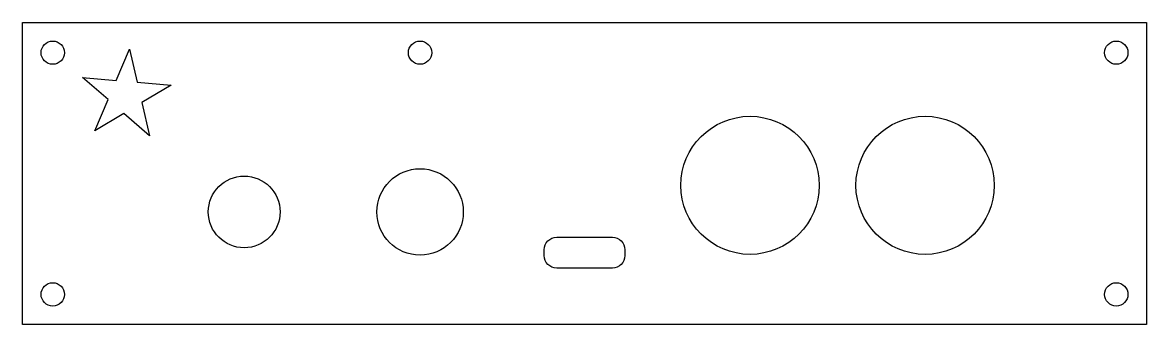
# Model space of a CAD drawing. Extents: x 194 to 324, y 321 to 356.
import ezdxf

# ---------------------------------------------------------------- set-up
doc = ezdxf.new("R2010")
doc.units = 0
doc.header["$MEASUREMENT"] = 0
doc.layers.add('Engravings_Test', color=7, linetype='Continuous', lineweight=0)
doc.layers.add('Outlines', color=7, linetype='Continuous', lineweight=0)

msp = doc.modelspace()

# ---------------------------------------------------------------- linework, layer by layer
at = {"layer": 'Engravings_Test', "color": 18, "lineweight": 25, "true_color": 0x000000}
msp.add_lwpolyline([(209.09, 342.67), (206.12, 345.25), (202.75, 343.22), (204.29, 346.85), (201.32, 349.42), (205.23, 349.08), (206.77, 352.71), (207.66, 348.87), (211.57, 348.53), (208.2, 346.51)], close=True, dxfattribs=at)
at = {"layer": 'Outlines', "color": 18, "lineweight": 25, "true_color": 0x000000}
msp.add_lwpolyline([(194.39, 320.79), (194.39, 355.79), (324.39, 355.79), (324.39, 320.79)], close=True, dxfattribs=at)
for centre, radius in [((197.89, 352.29), 1.35), ((240.37, 352.29), 1.35), ((320.89, 352.29), 1.35), ((278.53, 336.92), 8), ((298.78, 336.92), 8), ((240.37, 333.84), 5), ((220.03, 333.84), 4.15), ((197.89, 324.29), 1.35), ((320.89, 324.29), 1.35)]:
    msp.add_circle(centre, radius, dxfattribs=at)
msp.add_open_spline([(264.06, 328.79), (264.06, 328.79), (264.06, 329.45), (264.06, 329.45), (264.06, 330.25), (263.41, 330.9), (262.61, 330.9), (262.61, 330.9), (256.17, 330.9), (256.17, 330.9), (255.37, 330.9), (254.72, 330.25), (254.72, 329.45), (254.72, 329.45), (254.72, 328.79), (254.72, 328.79), (254.72, 327.99), (255.37, 327.34), (256.17, 327.34), (256.17, 327.34), (262.61, 327.34), (262.61, 327.34), (263.41, 327.34), (264.06, 327.99), (264.06, 328.79)], degree=3, knots=[0, 0, 0, 0, 1, 1, 1, 2, 2, 2, 3, 3, 3, 4, 4, 4, 5, 5, 5, 6, 6, 6, 7, 7, 7, 8, 8, 8, 8], dxfattribs=at)

doc.saveas('drawing.dxf')
